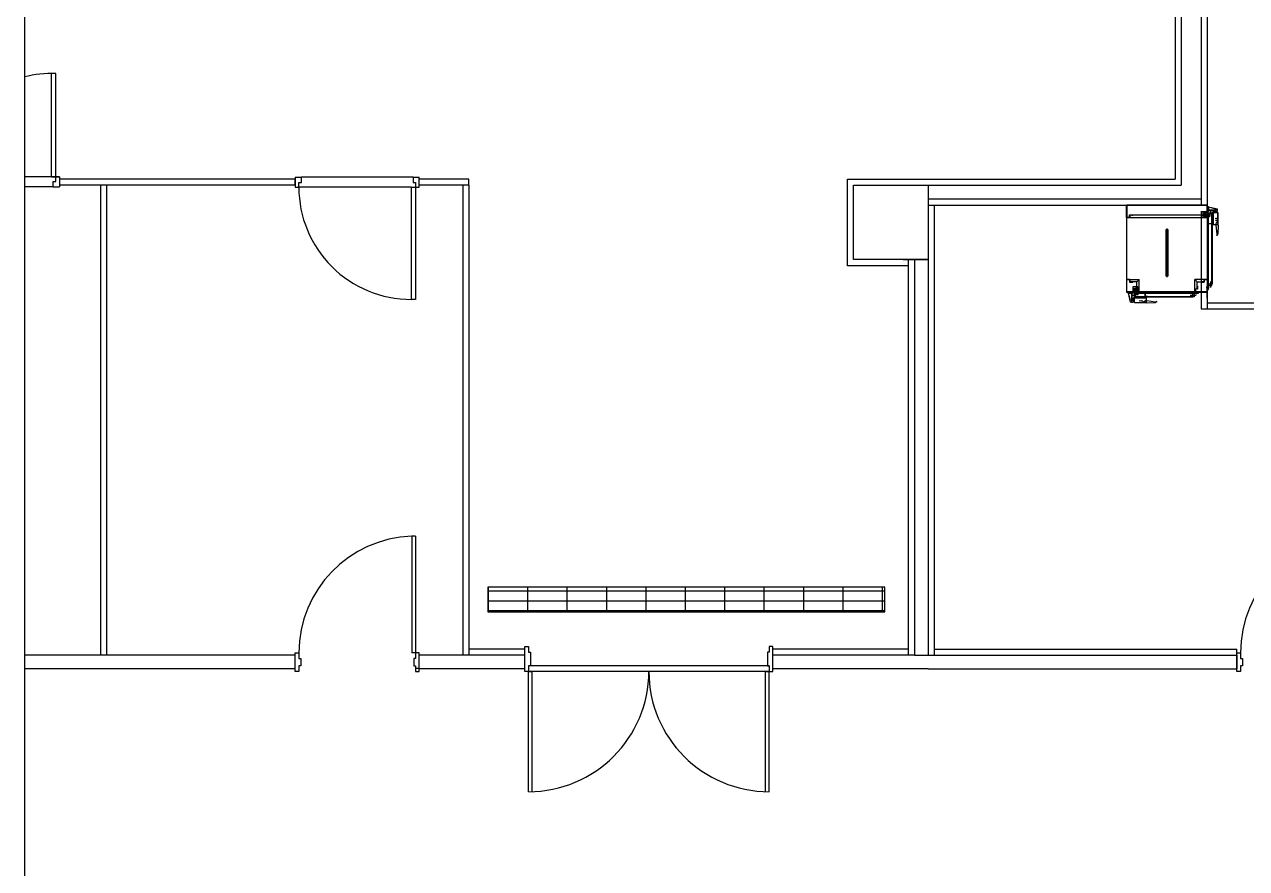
# Model space of a CAD drawing. Header units: millimetres. Extents: x 635438 to 684586, y -467743 to -415930.
# Drawn here: x 644151 to 653999, y -445082 to -438276 of the extents above; entities that cross this region are included whole.
import ezdxf

# ---------------------------------------------------------------- set-up
doc = ezdxf.new("R2010")
doc.units = ezdxf.units.MM
doc.header["$LTSCALE"] = 500
doc.layers.get('0').update_dxf_attribs({"color": 251})
doc.layers.add('동물실', color=9, linetype='Continuous')

msp = doc.modelspace()

# ---------------------------------------------------------------- hatches: boundary and pattern name
at = {"layer": '동물실'}
h = msp.add_hatch(dxfattribs=at)
h.set_pattern_fill('GRATE', color=251, scale=100)
h.set_pattern_definition([(0, (505968.09, -476418.73), (0, 79.375), []), (90, (505968.1, -476418.73), (-317.5, 2e-14), [])])
h.paths.add_polyline_path([(647884.6, -443012.3), (651084.6, -443012.3), (651084.6, -442812.3), (647884.6, -442812.3)])

# ---------------------------------------------------------------- linework, layer by layer
for p, q in [((644151.1, -437609.1), (644151.1, -439952.4)), ((644151.1, -437609.1), (644151.1, -439952.4)), ((644151.1, -439952.4), (644151.1, -455376.3)), ((644151.1, -439952.4), (644151.1, -455376.3))]:
    msp.add_line(p, q)
at = {"layer": '동물실', "color": 251}
for p, q in [((653682.8, -431022.3), (653682.8, -440572.3)), ((653632.8, -433172.3), (653632.8, -439732.3)), ((653632.8, -433172.3), (653632.8, -439732.3)), ((653422.8, -433382.3), (653422.8, -439522.3)), ((653472.8, -433332.3), (653472.8, -439572.3)), ((644368.1, -439505.6), (644368.1, -438670.6)), ((644403.4, -439505.6), (644403.4, -438671.3)), ((644432.8, -439505.6), (644151.1, -439505.6)), ((644368.1, -439505.6), (644403.4, -439505.6)), ((644403.4, -439541.5), (644403.4, -439505.6)), ((644403.4, -439505.6), (644432.8, -439505.6)), ((644432.8, -439505.6), (644432.8, -439585.6)), ((646332.8, -439522.3), (644432.8, -439522.3)), ((646332.8, -439507.3), (646332.8, -439587.3)), ((646332.8, -439507.3), (646382.6, -439507.3)), ((646332.8, -439572.3), (646332.8, -439522.3)), ((646332.8, -439522.3), (646332.8, -439572.3)), ((646382.6, -439551.5), (646382.6, -439507.3)), ((647282.9, -439507.3), (646382.6, -439507.3)), ((647282.9, -439507.3), (647282.9, -439551.5)), ((647282.9, -439507.3), (647332.8, -439507.3)), ((647332.8, -439587.3), (647332.8, -439507.3)), ((647732.8, -439522.3), (647332.8, -439522.3)), ((647332.8, -439572.3), (647332.8, -439522.3)), ((647332.8, -439572.3), (647332.8, -439522.3)), ((647332.8, -439572.3), (647332.8, -439522.3)), ((647732.8, -439572.3), (647732.8, -439522.3)), ((650782.8, -439522.3), (651432.8, -439522.3)), ((650782.8, -440222.3), (650782.8, -439522.3)), ((651432.8, -439522.3), (653422.8, -439522.3)), ((644382.9, -439585.6), (644151.1, -439585.6)), ((644382.9, -439585.6), (644382.9, -439541.5)), ((644382.9, -439541.5), (644403.4, -439541.5)), ((644382.9, -439585.6), (644432.8, -439585.6)), ((646332.8, -439572.3), (644432.8, -439572.3)), ((644762.8, -439572.3), (644762.8, -443362.3)), ((644812.8, -439572.3), (644812.8, -443362.3)), ((646332.8, -439587.3), (646362.1, -439587.3)), ((646362.1, -439551.5), (646382.6, -439551.5)), ((646362.1, -439587.3), (646362.1, -439551.5)), ((646362.1, -439551.5), (646382.6, -439551.5)), ((647268.1, -439587.3), (646362.1, -439587.3)), ((647268.1, -439587.3), (647268.1, -440492.6)), ((647268.1, -439587.3), (647303.4, -439587.3)), ((647282.9, -439551.5), (647303.4, -439551.5)), ((647303.4, -439551.5), (647303.4, -439587.3)), ((647303.4, -439587.3), (647332.8, -439587.3)), ((647303.4, -439587.3), (647303.4, -440492.6)), ((647732.8, -439572.3), (647332.8, -439572.3)), ((647682.8, -439572.3), (647682.8, -443362.3)), ((647732.8, -439572.3), (647732.8, -443362.3)), ((650832.8, -439572.3), (651432.8, -439572.3)), ((650832.8, -440172.3), (650832.8, -439572.3)), ((651432.8, -439572.3), (651432.8, -439772.3)), ((651432.8, -439572.3), (651432.8, -440172.3)), ((651432.8, -439572.3), (653472.8, -439572.3)), ((651432.8, -439682.3), (653632.8, -439682.3)), ((651432.8, -439732.3), (653682.8, -439732.3)), ((651482.8, -439732.3), (651482.8, -443362.3)), ((653032.8, -439732.3), (653032.8, -439832.3)), ((653032.8, -439832.3), (653032.8, -439732.3)), ((653032.8, -439732.3), (653682.8, -439732.3)), ((653032.8, -439745.3), (653032.8, -439780.3)), ((653032.8, -439750.3), (653032.8, -439785.3)), ((653034, -439831.1), (653034, -439733.5)), ((653681.6, -439733.5), (653034, -439733.5)), ((653034, -439733.5), (653034, -439831.1)), ((653056.6, -439831.1), (653056.6, -439811.1)), ((653056.6, -439811.1), (653081.6, -439811.1)), ((653081.6, -439812.3), (653057.8, -439812.3)), ((653057.8, -439812.3), (653057.8, -439832.3)), ((653657.8, -439814.3), (653057.8, -439814.3)), ((653057.8, -439814.3), (653057.8, -439832.3)), ((653076.6, -439808), (653076.6, -439818.5)), ((653081.6, -439812.3), (653081.6, -439811.1)), ((653632.8, -439782.3), (653632.8, -440572.3)), ((653634, -439812.3), (653634, -439811.1)), ((653634, -439811.1), (653659, -439811.1)), ((653657.8, -439812.3), (653634, -439812.3)), ((653639, -439806.2), (653639, -439821.6)), ((653641.6, -439782.8), (653681.6, -439782.8)), ((653641.6, -439822.8), (653641.6, -439782.8)), ((653681.6, -439822.8), (653641.6, -439822.8)), ((653689.5, -439795.3), (653652.5, -439795.3)), ((653652.5, -439795.3), (653652.5, -439810.3)), ((653652.5, -439810.3), (653689.5, -439810.3)), ((653657.8, -439832.3), (653657.8, -439812.3)), ((653657.8, -439832.3), (653657.8, -439814.3)), ((653659, -439811.1), (653659, -439831.1)), ((653660.1, -439798.3), (653666.1, -439798.3)), ((653666.1, -439807.3), (653660.1, -439807.3)), ((653681.6, -439831.1), (653681.6, -439733.5)), ((653681.6, -439782.8), (653681.6, -439822.8)), ((653682.8, -439732.3), (653682.8, -439832.3)), ((653692.8, -439745.3), (653682.8, -439745.3)), ((653682.8, -439745.3), (653682.8, -439780.3)), ((653692.8, -439750.3), (653682.8, -439750.3)), ((653682.8, -439750.3), (653682.8, -439785.3)), ((653682.8, -439780.3), (653692.8, -439780.3)), ((653682.8, -439785.3), (653692.8, -439785.3)), ((653696.6, -439797.3), (653684.8, -439797.3)), ((653689.5, -439810.3), (653689.5, -439795.3)), ((653689.5, -439795.3), (653721.5, -439795.3)), ((653703.2, -439809.1), (653689.5, -439809.1)), ((653702, -439810.3), (653689.5, -439810.3)), ((653720.3, -439796.5), (653690.7, -439796.5)), ((653690.7, -439796.5), (653690.7, -440368.1)), ((653692.8, -439780.3), (653692.8, -439745.3)), ((653692.8, -439745.3), (653747.8, -439761.3)), ((653692.8, -439745.3), (653764.8, -439761.3)), ((653692.8, -439785.3), (653692.8, -439750.3)), ((653692.8, -439750.3), (653692.8, -439776.3)), ((653692.8, -439750.3), (653692.8, -439776.3)), ((653692.8, -439771.3), (653747.8, -439771.3)), ((653692.8, -439771.3), (653764.8, -439771.3)), ((653731.8, -439777.3), (653692.8, -439777.3)), ((653748.8, -439777.3), (653692.8, -439777.3)), ((653700.8, -439810.3), (653702, -439810.3)), ((653700.8, -439825.3), (653700.8, -439810.3)), ((653702, -439810.3), (653702, -439826.5)), ((653702, -439817.1), (653702, -439810.3)), ((653703.2, -439817.1), (653702, -439817.1)), ((653703.2, -439809.1), (653703.2, -439817.1)), ((653707.8, -439776.6), (653707.8, -439806.8)), ((653720.3, -440368.1), (653720.3, -439796.5)), ((653769.5, -439795.3), (653721.5, -439795.3)), ((653721.5, -439795.3), (653721.5, -439889.3)), ((653721.5, -439795.3), (653721.5, -440369.3)), ((653727.5, -439792.4), (653727.5, -439795.3)), ((653730.5, -439795.3), (653730.5, -439889.3)), ((653731.8, -439771.3), (653731.8, -439779.3)), ((653746.8, -439773.3), (653731.8, -439773.3)), ((653731.8, -439779.3), (653735.7, -439787.1)), ((653746.8, -439779.3), (653742.8, -439787.1)), ((653745.5, -439779.3), (653745.5, -439795.3)), ((653746.8, -439771.3), (653746.8, -439779.3)), ((653747.8, -439771.3), (653747.8, -439761.3)), ((653763.8, -439773.3), (653748.8, -439773.3)), ((653748.8, -439776.3), (653748.8, -439784.3)), ((653748.8, -439779.3), (653752.7, -439787.1)), ((653763.8, -439779.3), (653759.8, -439787.1)), ((653763.8, -439771.3), (653763.8, -439779.3)), ((653764.1, -439795.3), (653766.5, -439800.3)), ((653764.8, -439771.3), (653764.8, -439761.3)), ((653766.5, -439800.3), (653766.5, -439857.3)), ((653769.5, -439889.3), (653769.5, -439795.3)), ((653769.5, -439894.3), (653769.5, -439795.3)), ((653032.8, -439832.3), (653032.8, -440433.5)), ((653032.8, -439832.3), (653057.8, -439832.3)), ((653057.8, -439832.3), (653032.8, -439832.3)), ((653034, -439831.1), (653056.6, -439831.1)), ((653034, -440432.3), (653034, -439832.3)), ((653057.8, -439832.3), (653657.8, -439832.3)), ((653682.8, -439832.3), (653657.8, -439832.3)), ((653659, -439831.1), (653681.6, -439831.1)), ((653689.5, -439825.3), (653700.8, -439825.3)), ((653689.5, -439882.3), (653689.5, -439825.3)), ((653719.1, -439882.3), (653689.5, -439882.3)), ((653690.7, -439826.5), (653690.7, -439881.1)), ((653702, -439826.5), (653690.7, -439826.5)), ((653690.7, -439881.1), (653720.3, -439881.1)), ((653719.1, -439901.1), (653719.1, -439882.3)), ((653720.3, -439901.1), (653719.1, -439901.1)), ((653720.3, -439881.1), (653720.3, -439901.1)), ((653721.5, -439889.3), (653769.5, -439889.3)), ((653766.5, -439857.3), (653749.5, -439889.3)), ((653754.5, -439894.3), (653749.5, -439889.3)), ((653763.5, -439966.3), (653754.5, -439894.3)), ((653769.5, -439894.3), (653767.5, -439966.3)), ((653367, -439932.8), (653348.5, -439932.8)), ((653348.5, -439932.8), (653348.5, -440302.5)), ((653367, -439945.7), (653348.5, -439945.7)), ((653363.8, -439949), (653351.7, -439949)), ((653351.7, -439949), (653351.7, -440286.4)), ((653357.8, -439922.3), (653357.8, -440313.1)), ((653363.8, -440286.4), (653363.8, -439949)), ((653367, -440302.5), (653367, -439932.8)), ((653759.5, -439976.3), (653763.5, -439966.3)), ((653762.5, -439976.3), (653759.5, -439976.3)), ((653762.5, -439976.3), (653767.5, -439966.3)), ((651432.8, -440172.3), (650832.8, -440172.3)), ((651232.8, -440172.3), (651432.8, -440172.3)), ((651272.8, -440172.3), (651272.8, -443362.3)), ((651322.8, -440172.3), (651322.8, -443362.3)), ((651432.8, -440172.3), (651432.8, -443362.3)), ((651272.8, -440222.3), (650782.8, -440222.3)), ((653348.5, -440289.6), (653367, -440289.6)), ((653348.5, -440302.5), (653367, -440302.5)), ((653351.7, -440286.4), (653363.8, -440286.4)), ((653057.8, -440332.3), (653034, -440332.3)), ((653034, -440333.5), (653056.6, -440333.5)), ((653056.6, -440333.5), (653056.6, -440353.5)), ((653056.6, -440353.5), (653082.8, -440353.5)), ((653057.8, -440350.3), (653057.8, -440332.3)), ((653057.8, -440352.3), (653057.8, -440332.3)), ((653082.8, -440352.3), (653057.8, -440352.3)), ((653058.8, -440332.3), (653132.8, -440332.3)), ((653058.8, -440332.3), (653058.8, -440350.3)), ((653058.8, -440332.3), (653132.8, -440332.3)), ((653114.8, -440350.3), (653058.8, -440350.3)), ((653082.8, -440353.5), (653082.8, -440352.3)), ((653123.3, -440392.3), (653083.3, -440392.3)), ((653083.3, -440392.3), (653083.3, -440432.3)), ((653095.8, -440403.2), (653110.8, -440403.2)), ((653095.8, -440440.2), (653095.8, -440403.2)), ((653098.8, -440410.8), (653098.8, -440416.8)), ((653107.8, -440416.8), (653107.8, -440410.8)), ((653110.8, -440403.2), (653110.8, -440440.2)), ((653112.8, -440384.7), (653111.6, -440384.7)), ((653111.6, -440384.7), (653111.6, -440409.7)), ((653111.6, -440409.7), (653131.6, -440409.7)), ((653112.8, -440408.5), (653112.8, -440384.7)), ((653132.8, -440408.5), (653112.8, -440408.5)), ((653132.8, -440332.3), (653114.8, -440350.3)), ((653132.8, -440332.3), (653114.8, -440350.3)), ((653114.8, -440407.5), (653114.8, -440350.3)), ((653132.8, -440407.5), (653114.8, -440407.5)), ((653123.3, -440432.3), (653123.3, -440392.3)), ((653131.6, -440409.7), (653131.6, -440432.3)), ((653132.8, -440407.5), (653132.8, -440332.3)), ((653132.8, -440407.5), (653132.8, -440332.3)), ((653132.8, -440433.5), (653132.8, -440408.5)), ((653582.8, -440332.3), (653600.8, -440350.3)), ((653582.8, -440407.5), (653582.8, -440332.3)), ((653656.8, -440332.3), (653582.8, -440332.3)), ((653582.8, -440407.5), (653600.8, -440407.5)), ((653582.8, -440408.5), (653602.8, -440408.5)), ((653582.8, -440433.5), (653582.8, -440408.5)), ((653584, -440409.7), (653584, -440432.3)), ((653604, -440409.7), (653584, -440409.7)), ((653600.8, -440407.5), (653600.8, -440350.3)), ((653600.8, -440350.3), (653656.8, -440350.3)), ((653602.8, -440384.7), (653604, -440384.7)), ((653602.8, -440408.5), (653602.8, -440384.7)), ((653604, -440384.7), (653604, -440409.7)), ((653632.8, -440352.3), (653632.8, -440353.5)), ((653657.8, -440352.3), (653632.8, -440352.3)), ((653632.8, -440353.5), (653659, -440353.5)), ((653656.8, -440332.3), (653656.8, -440350.3)), ((653657.8, -440332.3), (653657.8, -440350.3)), ((653657.8, -440332.3), (653657.8, -440352.3)), ((653682.8, -440332.3), (653657.8, -440332.3)), ((653659, -440333.5), (653681.6, -440333.5)), ((653659, -440353.5), (653659, -440333.5)), ((653698.7, -440399.3), (653673.9, -440399.3)), ((653681.6, -440333.5), (653681.6, -440432.3)), ((653682.8, -440370.3), (653682.8, -440379.3)), ((653682.8, -440370.3), (653694.8, -440370.3)), ((653682.8, -440379.3), (653694.8, -440379.3)), ((653682.8, -440483.5), (653682.8, -440382.3)), ((653682.8, -440386.3), (653682.8, -440411.8)), ((653682.8, -440386.3), (653682.8, -440411.8)), ((653693.8, -440386.3), (653682.8, -440386.3)), ((653682.8, -440411.8), (653693.8, -440411.8)), ((653682.8, -440411.8), (653693.8, -440411.8)), ((653683.8, -440386.3), (653683.8, -440379.3)), ((653721.5, -440369.3), (653689.5, -440369.3)), ((653690.7, -440368.1), (653720.3, -440368.1)), ((653692.8, -440385.8), (653692.8, -440379.3)), ((653693.8, -440411.8), (653693.8, -440386.3)), ((653720.8, -440369.3), (653694.8, -440369.3)), ((653694.8, -440369.3), (653694.8, -440380.3)), ((653720.8, -440369.3), (653694.8, -440369.3)), ((653694.8, -440380.3), (653720.8, -440380.3)), ((653707.8, -440349.3), (653707.8, -440395.8)), ((653707.8, -440367.5), (653707.8, -440374.3)), ((653720.8, -440380.3), (653720.8, -440369.3)), ((653720.8, -440380.3), (653720.8, -440369.3)), ((647303.4, -440492.6), (647268.1, -440492.6)), ((653032.8, -440433.5), (653682.8, -440433.5)), ((653032.8, -440433.5), (653132.8, -440433.5)), ((653681.6, -440432.3), (653034, -440432.3)), ((653131.6, -440432.3), (653034, -440432.3)), ((653045.8, -440443.5), (653045.8, -440433.5)), ((653045.8, -440443.5), (653061.8, -440515.5)), ((653045.8, -440443.5), (653061.8, -440498.5)), ((653080.8, -440443.5), (653045.8, -440443.5)), ((653050.8, -440443.5), (653050.8, -440433.5)), ((653050.8, -440443.5), (653076.8, -440443.5)), ((653050.8, -440443.5), (653076.8, -440443.5)), ((653085.8, -440443.5), (653050.8, -440443.5)), ((653071.8, -440498.5), (653061.8, -440498.5)), ((653071.8, -440443.5), (653071.8, -440515.5)), ((653071.8, -440443.5), (653071.8, -440498.5)), ((653071.8, -440482.5), (653079.8, -440482.5)), ((653071.8, -440497.5), (653079.8, -440497.5)), ((653073.8, -440497.5), (653073.8, -440482.5)), ((653073.8, -440514.5), (653073.8, -440499.5)), ((653076.8, -440499.5), (653084.8, -440499.5)), ((653077.1, -440458.5), (653107.2, -440458.5)), ((653077.8, -440499.5), (653077.8, -440443.5)), ((653077.8, -440482.5), (653077.8, -440443.5)), ((653079.8, -440482.5), (653087.6, -440486.5)), ((653079.8, -440497.5), (653087.6, -440493.6)), ((653079.8, -440496.2), (653095.8, -440496.2)), ((653079.8, -440499.5), (653087.6, -440503.5)), ((653079.8, -440514.5), (653087.6, -440510.6)), ((653080.8, -440433.5), (653080.8, -440443.5)), ((653083.3, -440432.3), (653123.3, -440432.3)), ((653083.3, -440432.3), (653123.3, -440432.3)), ((653085.8, -440433.5), (653085.8, -440443.5)), ((653092.8, -440478.2), (653095.8, -440478.2)), ((653095.8, -440440.2), (653095.8, -440472.2)), ((653110.8, -440440.2), (653095.8, -440440.2)), ((653095.8, -440472.2), (653565.8, -440472.2)), ((653095.8, -440472.2), (653189.8, -440472.2)), ((653095.8, -440520.2), (653095.8, -440472.2)), ((653095.8, -440481.2), (653189.8, -440481.2)), ((653097, -440441.4), (653564.6, -440441.4)), ((653097, -440471), (653097, -440441.4)), ((653564.6, -440471), (653097, -440471)), ((653097.8, -440447.4), (653097.8, -440435.5)), ((653109.6, -440453.9), (653109.6, -440440.2)), ((653109.6, -440453.9), (653117.6, -440453.9)), ((653110.8, -440452.7), (653110.8, -440440.2)), ((653125.8, -440451.5), (653110.8, -440451.5)), ((653110.8, -440451.5), (653110.8, -440452.7)), ((653117.6, -440452.7), (653110.8, -440452.7)), ((653110.8, -440452.7), (653127, -440452.7)), ((653117.6, -440453.9), (653117.6, -440452.7)), ((653182.8, -440440.2), (653125.8, -440440.2)), ((653125.8, -440440.2), (653125.8, -440451.5)), ((653127, -440452.7), (653127, -440441.4)), ((653127, -440441.4), (653181.6, -440441.4)), ((653157.8, -440517.2), (653189.8, -440500.2)), ((653181.6, -440441.4), (653181.6, -440471)), ((653181.6, -440471), (653201.6, -440471)), ((653182.8, -440469.8), (653182.8, -440440.2)), ((653201.6, -440469.8), (653182.8, -440469.8)), ((653189.8, -440472.2), (653189.8, -440520.2)), ((653194.8, -440505.2), (653189.8, -440500.2)), ((653266.8, -440514.2), (653194.8, -440505.2)), ((653201.6, -440471), (653201.6, -440469.8)), ((653276.8, -440510.2), (653266.8, -440514.2)), ((653276.8, -440513.2), (653276.8, -440510.2)), ((653558.8, -440432.3), (653538.3, -440432.3)), ((653545.8, -440458.5), (653592.2, -440458.5)), ((653682.8, -440433.5), (653558.8, -440433.5)), ((653560, -440432.3), (653681.6, -440432.3)), ((653564, -440458.5), (653570.7, -440458.5)), ((653564.6, -440441.4), (653564.6, -440471)), ((653565.8, -440472.2), (653565.8, -440440.2)), ((653565.8, -440471.5), (653565.8, -440445.5)), ((653565.8, -440445.5), (653576.8, -440445.5)), ((653565.8, -440471.5), (653565.8, -440445.5)), ((653576.8, -440471.5), (653565.8, -440471.5)), ((653576.8, -440471.5), (653565.8, -440471.5)), ((653566.8, -440433.5), (653566.8, -440445.5)), ((653566.8, -440433.5), (653575.8, -440433.5)), ((653610.8, -440433.5), (653575.8, -440433.5)), ((653610.8, -440433.5), (653575.8, -440433.5)), ((653575.8, -440433.5), (653575.8, -440445.5)), ((653610.8, -440433.5), (653575.8, -440433.5)), ((653582.8, -440434.5), (653575.8, -440434.5)), ((653582.2, -440443.5), (653575.8, -440443.5)), ((653576.8, -440445.5), (653576.8, -440471.5)), ((653669.8, -440433.5), (653580.8, -440433.5)), ((653669.8, -440433.5), (653580.8, -440433.5)), ((653669.8, -440433.5), (653580.8, -440433.5)), ((653582.8, -440444.5), (653582.8, -440433.5)), ((653582.8, -440433.5), (653608.3, -440433.5)), ((653582.8, -440433.5), (653608.3, -440433.5)), ((653608.3, -440444.5), (653582.8, -440444.5)), ((653595.8, -440449.4), (653595.8, -440424.7)), ((653608.3, -440433.5), (653608.3, -440444.5)), ((653608.3, -440433.5), (653608.3, -440444.5)), ((653071.8, -440515.5), (653061.8, -440515.5)), ((653071.8, -440514.5), (653079.8, -440514.5)), ((653095.8, -440514.9), (653100.8, -440517.2)), ((653194.8, -440520.2), (653095.8, -440520.2)), ((653189.8, -440520.2), (653095.8, -440520.2)), ((653100.8, -440517.2), (653157.8, -440517.2)), ((653194.8, -440520.2), (653266.8, -440518.2)), ((653276.8, -440513.2), (653266.8, -440518.2)), ((658732.8, -440572.3), (653632.8, -440572.3)), ((658732.8, -440522.3), (653682.8, -440522.3)), ((647272.8, -442402.3), (647272.8, -443342.3)), ((647302.8, -442402.3), (647272.8, -442402.3)), ((647272.8, -442402.3), (647272.8, -443342.3)), ((647302.8, -442402.3), (647272.8, -442402.3)), ((647302.8, -442402.3), (647302.8, -443342.3)), ((647302.8, -442402.3), (647302.8, -443342.3)), ((646332.8, -443362.3), (644151.1, -443362.3)), ((646332.8, -443492.3), (646332.8, -443342.3)), ((646332.8, -443342.3), (646362.8, -443342.3)), ((646332.8, -443492.3), (646332.8, -443342.3)), ((646332.8, -443342.3), (646362.8, -443342.3)), ((646362.8, -443342.3), (646362.8, -443387.3)), ((646362.8, -443342.3), (646362.8, -443387.3)), ((647302.8, -443342.3), (647272.8, -443342.3)), ((647302.8, -443342.3), (647272.8, -443342.3)), ((647332.8, -443342.3), (647302.8, -443342.3)), ((647302.8, -443342.3), (647302.8, -443387.3)), ((647332.8, -443342.3), (647302.8, -443342.3)), ((647302.8, -443342.3), (647302.8, -443387.3)), ((647332.8, -443492.3), (647332.8, -443342.3)), ((648182.8, -443362.3), (647332.8, -443362.3)), ((648182.8, -443312.3), (647732.8, -443312.3)), ((648182.8, -443492.3), (648182.8, -443292.3)), ((648182.8, -443292.3), (648212.8, -443292.3)), ((648182.8, -443492.3), (648182.8, -443292.3)), ((648182.8, -443292.3), (648212.8, -443292.3)), ((648212.8, -443292.3), (648212.8, -443337.3)), ((648212.8, -443292.3), (648212.8, -443337.3)), ((648212.8, -443337.3), (648227.8, -443337.3)), ((648212.8, -443337.3), (648227.8, -443337.3)), ((648227.8, -443337.3), (648227.8, -443447.3)), ((648227.8, -443337.3), (648227.8, -443447.3)), ((650152.8, -443337.3), (650137.8, -443337.3)), ((650137.8, -443337.3), (650137.8, -443447.3)), ((650152.8, -443337.3), (650137.8, -443337.3)), ((650137.8, -443337.3), (650137.8, -443447.3)), ((650182.8, -443292.3), (650152.8, -443292.3)), ((650152.8, -443292.3), (650152.8, -443337.3)), ((650182.8, -443292.3), (650152.8, -443292.3)), ((650152.8, -443292.3), (650152.8, -443337.3)), ((650182.8, -443492.3), (650182.8, -443292.3)), ((650182.8, -443492.3), (650182.8, -443292.3)), ((651272.8, -443312.3), (650182.8, -443312.3)), ((651322.8, -443362.3), (650182.8, -443362.3)), ((651322.8, -443362.3), (653921, -443362.3)), ((651482.8, -443312.3), (653921, -443312.3)), ((653921, -443362.3), (653921, -443312.3)), ((653921, -443492.3), (653921, -443342.3)), ((653921, -443342.3), (653951, -443342.3)), ((653921, -443492.3), (653921, -443342.3)), ((653921, -443342.3), (653951, -443342.3)), ((653921, -443362.3), (653921, -443472.3)), ((653951, -443342.3), (653951, -443387.3)), ((653951, -443342.3), (653951, -443387.3)), ((646362.8, -443387.3), (646377.8, -443387.3)), ((646362.8, -443387.3), (646377.8, -443387.3)), ((646377.8, -443447.3), (646362.8, -443447.3)), ((646362.8, -443447.3), (646362.8, -443492.3)), ((646377.8, -443447.3), (646362.8, -443447.3)), ((646362.8, -443447.3), (646362.8, -443492.3)), ((646377.8, -443387.3), (646377.8, -443447.3)), ((646377.8, -443387.3), (646377.8, -443447.3)), ((647302.8, -443387.3), (647287.8, -443387.3)), ((647287.8, -443387.3), (647287.8, -443447.3)), ((647302.8, -443387.3), (647287.8, -443387.3)), ((647287.8, -443387.3), (647287.8, -443447.3)), ((647287.8, -443447.3), (647302.8, -443447.3)), ((647287.8, -443447.3), (647302.8, -443447.3)), ((647302.8, -443447.3), (647302.8, -443492.3)), ((647302.8, -443447.3), (647302.8, -443492.3)), ((650152.8, -443447.3), (648212.8, -443447.3)), ((648227.8, -443447.3), (648212.8, -443447.3)), ((648212.8, -443447.3), (648212.8, -443492.3)), ((650152.8, -443447.3), (648212.8, -443447.3)), ((648227.8, -443447.3), (648212.8, -443447.3)), ((648212.8, -443447.3), (648212.8, -443492.3)), ((650137.8, -443447.3), (650152.8, -443447.3)), ((650137.8, -443447.3), (650152.8, -443447.3)), ((650152.8, -443447.3), (650152.8, -443492.3)), ((650152.8, -443447.3), (650152.8, -443492.3)), ((653951, -443387.3), (653966, -443387.3)), ((653951, -443387.3), (653966, -443387.3)), ((653966, -443447.3), (653951, -443447.3)), ((653951, -443447.3), (653951, -443492.3)), ((653966, -443447.3), (653951, -443447.3)), ((653951, -443447.3), (653951, -443492.3)), ((653966, -443387.3), (653966, -443447.3)), ((653966, -443387.3), (653966, -443447.3)), ((646332.8, -443472.3), (644151.1, -443472.3)), ((646362.8, -443492.3), (646332.8, -443492.3)), ((646362.8, -443492.3), (646332.8, -443492.3)), ((647302.8, -443467.3), (647332.8, -443467.3)), ((647302.8, -443492.3), (647332.8, -443492.3)), ((648182.8, -443472.3), (647332.8, -443472.3)), ((648212.8, -443492.3), (648182.8, -443492.3)), ((648212.8, -443492.3), (648182.8, -443492.3)), ((648212.8, -443492.3), (648242.7, -443492.3)), ((648212.8, -444462.3), (648212.8, -443492.3)), ((648212.8, -443492.3), (648242.7, -443492.3)), ((648212.8, -444462.3), (648212.8, -443492.3)), ((650152.8, -443492.3), (648212.8, -443492.3)), ((650152.8, -443492.3), (648212.8, -443492.3)), ((648242.7, -444461.9), (648242.7, -443492.3)), ((648242.7, -444461.9), (648242.7, -443492.3)), ((650122.8, -444461.9), (650122.8, -443492.3)), ((650122.8, -443492.3), (650152.8, -443492.3)), ((650122.8, -444461.9), (650122.8, -443492.3)), ((650122.8, -443492.3), (650152.8, -443492.3)), ((650152.8, -444462.3), (650152.8, -443492.3)), ((650152.8, -444462.3), (650152.8, -443492.3)), ((650152.8, -443492.3), (650182.8, -443492.3)), ((650152.8, -443492.3), (650182.8, -443492.3)), ((651432.8, -443472.3), (650182.8, -443472.3)), ((651432.8, -443472.3), (653921, -443472.3)), ((653951, -443492.3), (653921, -443492.3)), ((653951, -443492.3), (653921, -443492.3)), ((648213.4, -444462.3), (648212.8, -444462.3)), ((648213.4, -444462.3), (648212.8, -444462.3)), ((650152.1, -444462.3), (650152.8, -444462.3)), ((650152.1, -444462.3), (650152.8, -444462.3))]:
    msp.add_line(p, q, dxfattribs=at)
msp.add_lwpolyline([(647884.6, -443012.3), (651084.6, -443012.3), (651084.6, -442812.3), (647884.6, -442812.3)], close=True, dxfattribs=at)
for centre in [(653754.5, -439840.3), (653754.5, -439855.3), (653760, -439874.8), (653140.8, -440505.2), (653155.8, -440505.2), (653175.3, -440510.7)]:
    msp.add_circle(centre, 2.5, dxfattribs=at)
for centre, radius, start, end in [((644368.1, -439505.6), 835, 87.58091, 105.06342), ((647266.8, -439587.9), 904.7, 179.96385, 270.08492), ((653660.1, -439802.8), 4.5, 90, 270), ((653666.1, -439802.8), 4.5, 270, 90), ((653744.8, -439797.3), 18, 87.7639, 163.94207), ((653739.3, -439785.3), 4, 201.75905, 338.24095), ((653756.3, -439785.3), 4, 201.75905, 338.24095), ((653103.3, -440410.8), 4.5, 0, 180), ((653097.8, -440495.5), 18, 106.05793, 182.2361), ((653085.8, -440490), 4, 291.75905, 68.24095), ((653085.8, -440507), 4, 291.75905, 68.24095), ((653103.3, -440416.8), 4.5, 180, 0), ((647302.8, -443342.3), 940, 91.8271, 180), ((647302.8, -443342.3), 940, 91.8271, 180), ((654891, -443342.3), 940, 91.8271, 180), ((654891, -443342.3), 940, 91.8271, 180), ((648212.8, -443492.3), 970, 270.00002, 0.00001), ((648212.8, -443492.3), 970, 270.00002, 0.00001), ((650152.8, -443492.3), 970, 180.00001, 270), ((650152.8, -443492.3), 970, 180.00001, 270)]:
    msp.add_arc(centre, radius, start, end, dxfattribs=at)

doc.saveas('drawing.dxf')
